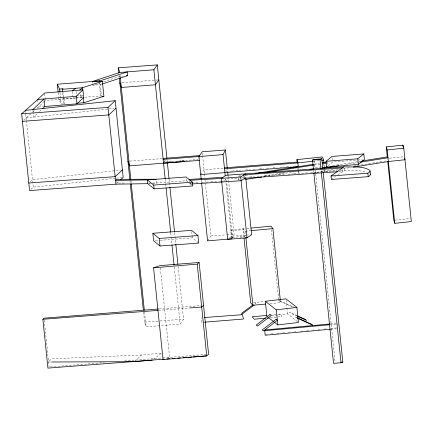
<?xml version="1.0" encoding="UTF-8"?>
<svg xmlns="http://www.w3.org/2000/svg" width="433" height="433" viewBox="0 0 433 433"><rect width="100%" height="100%" fill="white"/><g stroke="black" fill="none" stroke-linecap="round" stroke-linejoin="round"><path stroke-width="0.32" stroke-dasharray="2.17 1.62" d="M255.692 303.95L255.714 302.791L254.106 303.993M201.507 322.401L201.81 317.741M225.782 170.835L226.372 169.682M231.742 238.832L234.112 234.221L228.646 181.34M200.744 174.591L204.04 169.704L223.282 168.253M207.591 240.862L210.893 235.974L205.15 180.409M167.625 161.866L164.253 162.131L165.422 160.448M143.54 312.085L144.584 322.141L146.051 326.796L180.166 324.073L183.56 319.191L178.087 266.225M231.541 237.879L230.827 230.978L231.715 229.847L246.388 228.483M231.606 238.507L232.494 237.376L226.389 179.013L222.795 181.459M82.584 95.753L80.635 97.625L80.246 93.864M37.059 113.868L33.698 117.089L33.244 112.699M39.457 111.568L41.855 109.268M37.011 108.331L43.414 102.399M43.906 101.939L45.378 100.553L75.634 98.042M23.815 120.049L30.575 113.987M30.191 181.763L32.497 179.619L120.379 170.137M30.965 189.286L33.276 187.148L115.79 178.244M116.899 183.267L118.826 181.476M134.766 361.257L141.515 354.99L161.65 353.074M32.556 112.25L34.537 110.507M328.084 165.687L332.62 162.029L357.106 160.086M153.401 359.287L161.136 353.463M73.134 98.248L74.103 97.544M63.824 104.283L64.566 103.752L63.418 92.667M331.386 179.468L335.699 176.399M337.859 174.862L344.332 170.256L358.567 170.651L366.989 171.982M229.214 238.237L232.294 236.137L245.63 235.146M166.613 358.362L169.584 357.349L160.313 267.616M100.413 82.746L92.765 85.263L100.218 84.684L101.49 84.267M103.595 81.696L120.157 76.246L123.275 75.997M332.728 165.66L361.209 161.087M345.621 164.54L360.18 162.213M333.118 169.422L324.506 170.802L324.826 171.684L324.631 169.806M353.647 166.126L386.101 160.919M325.486 171.582L338.065 169.574M343.358 168.724L349.317 167.771M240.591 175.782L237.934 176.199L239.833 176.058M314.255 164.156L319.559 163.317M238.128 178.082L238.323 179.96L239.649 179.755M264.206 175.879L284.779 172.632M315.305 167.815L321.941 166.765M245.527 175.63L247.53 175.322M314.185 165L320.182 164.069M268.579 175.885L269.916 175.679M270.582 175.576L293.244 172.069M271.545 315.809L287.517 313.893L298.456 322.444M230.827 230.978L243.692 229.501L244.466 237.03L239.325 237.62M58.644 97.279L58.845 99.233L61.183 104.12L64.566 103.752M26.121 117.906L113.998 108.423M116.461 178.174L122.496 177.519M313.108 161.255L319.029 160.621M389.44 158.261L403.464 156.762M314.277 172.545L316.247 172.334M316.907 172.264L324.799 171.419L324.22 169.806M395.161 220.132L410.522 218.486M243.882 236.797L243.054 228.792L245.235 231.227L250.507 230.724M270.019 303.636L280.562 302.635L280.357 300.632M270.143 317.703L282.002 316.577L280.167 314.19L271.496 314.991M232.494 237.376L243.833 236.321L244.466 237.03M247.059 228.424L249.727 228.18M253.375 302.591L264.715 301.541M330.309 323.949L336.354 323.397M329.854 324.723L337.242 324.046M265.629 334.455L266.972 334.33M271.004 333.962L273.017 333.773M277.044 333.405L279.063 333.221M283.09 332.847L284.432 332.728M288.465 332.355L289.807 332.23M294.51 331.802L295.853 331.678M300.556 331.245L302.57 331.061M306.596 330.688L308.615 330.503M312.642 330.135L313.985 330.011M318.017 329.637L320.03 329.453M324.063 329.085L326.076 328.901M330.78 328.468L336.82 327.911M330.996 329.177L336.365 328.685M164.74 162.332L166.088 162.213M170.131 161.85L173.498 161.547M176.188 161.309L179.554 161.006M182.25 160.762L184.94 160.524M76.257 97.988L82.351 97.485M38.499 107.021L42.862 106.659M159.133 308.945L200.869 305.59M202.844 322.298L204.841 322.136M50.428 366.94L104.277 362.61M124.471 360.987L162.164 357.956M162.835 357.902L205.919 354.438M58.845 99.233L75.461 97.939M76.127 97.89L82.108 97.425M84.765 97.214L101.376 95.92L99.893 81.577M357.766 160.037L362.399 159.669M225.918 171.544L231.476 171.1M232.148 171.046L238.204 170.564M238.875 170.51L242.918 170.191M245.608 169.974L250.317 169.601M252.877 169.406L256.374 169.124M259.616 168.87L263.778 168.534M266.36 168.334L270.403 168.015M273.099 167.798L277.239 167.468M279.837 167.262L283.88 166.943M286.581 166.727L290.7 166.402M293.39 166.185L297.433 165.866M168.296 161.812L174.369 161.341M175.04 161.287L181.108 160.816M181.784 160.767L188.528 160.242M189.199 160.188L197.968 159.506M158.619 310.347L190.244 307.912M121.868 82.676L155.469 80.137M156.14 80.083L158.159 79.932M76.533 95.785L83.071 95.287M129.97 161.076L162.229 158.635M149.06 183.565L151.729 183.365M152.4 183.316L186.461 180.75L187.927 181.952M210.893 235.974L226.15 234.821M226.811 234.773L234.112 234.221M155.631 240.645L159.636 240.342M160.307 240.293L192.366 237.879L198.72 243.075M144.584 322.141L159.366 321.021M160.037 320.972L183.56 319.191M227.054 178.964L239.059 178.071M241.728 177.871L243.73 177.719M238.323 179.96L239.59 179.868M244.65 179.489L245.917 179.397M246.296 235.097L250.301 234.8M249.727 176.989L254.42 176.659M257.105 176.464L261.131 176.177M265.158 175.89L269.856 175.56M272.541 175.365L277.905 174.986M278.576 174.937L285.287 174.461M287.972 174.272L293.341 173.887M294.012 173.839L300.719 173.362M301.39 173.314L308.101 172.837M310.786 172.648L316.155 172.264M316.826 172.215L322.861 171.787M325.546 171.592L331.586 171.165M332.257 171.116L336.955 170.786M340.306 170.542L344.332 170.256L344.035 167.371M338.768 171.641L342.79 171.354L342.611 169.622M189.47 183.213L191.462 183.083M192.128 183.04L199.445 182.574M202.103 182.407L208.089 182.028M210.752 181.86L216.738 181.476M219.401 181.308L220.727 181.221M221.393 181.183L223.39 181.054L223.195 179.175M191.835 183.976L190.504 184.057L190.374 182.802M141.515 354.99L51.651 358.768L48.171 362.004L50.861 361.993M124.46 183.078L117.083 183.094L116.758 179.96M148.589 183.018L149.932 183.013M152.611 183.007L156.638 182.997L156.378 180.491M279.328 300.524L294.359 307.354M292.643 306.997L280.016 301.26L278.728 300.248L280.562 302.635M297.303 315.744L289.488 312.193L290.776 313.2L297.39 316.209M296.811 317.524L295.609 316.978L296.47 317.649M189.881 183.549L192.815 185.952M298.088 170.927L298.976 173.622M332.235 158.305L332.43 160.167M327.527 162.061L327.916 165.823M324.111 164.778L324.247 166.11M323.224 164.21L323.364 165.541M322.991 170.223L323.126 171.565M337.767 323.916L337.897 325.21M321.172 170.829L321.313 172.172M314.309 160.805L315.002 167.517M315.278 170.201L335.11 362.112M313.633 170.748L313.773 172.09M298.532 168.188L298.673 169.514M298.738 170.18L299.084 173.498M297.812 168.269L297.953 169.601M286.099 300.15L286.841 307.349M286.911 308.004L287.517 313.893M271.421 229.544L278.587 298.916M245.343 173.812L245.7 177.276M245.235 231.227L245.717 235.893M227.265 167.95L227.606 171.3M228.094 175.982L228.575 180.669M225.588 179.257L225.723 180.593M225.999 183.273L231.671 238.161M202.325 153.082L202.53 155.074M202.601 155.739L204.387 173.048M204.457 173.72L204.874 177.736M199.797 157.466L199.992 159.349M201.296 179.944L201.572 182.623M189.08 179.446L189.34 181.957M186.266 178.872L186.461 180.75M191.716 231.606L192.041 234.74M192.106 235.368L192.366 237.879M167.138 160.291L167.279 161.628M169.081 179.062L169.839 186.439M174.623 232.7L175.733 243.427M164.058 160.248L164.253 162.131M165.2 179.251L165.617 183.273M165.687 183.944L166.034 187.294M170.743 232.889L171.089 236.239M171.159 236.911L171.923 244.288M174.277 267.085L180.166 324.073M120.028 74.996L120.244 77.052M130.945 180.631L131.156 182.639M144.525 312.041L146.051 326.796M119.107 75.656L119.313 77.615M129.96 180.669L130.171 182.683M99.114 82.248L100.597 96.597M92.44 82.129L92.57 83.38M76.078 91.395L76.338 93.901M72.419 91.352L73.004 96.997M62.612 92.543L63.018 96.456M63.088 97.106L63.759 103.628M59.971 92.381L61.183 104.12M58.174 92.711L58.579 96.624M44.664 93.652L45.378 100.553M37.785 100.126L38.044 102.632M32.984 110.188L33.179 112.071M25.341 110.383L26.326 119.919M26.397 120.591L33.276 187.148M44.236 320.209L49.081 367.049"/><path stroke-width="0.65" d="M370.112 171.132L369.268 172.312L367.871 173.2L331.023 175.998L331.386 179.468L368.229 176.669L369.63 175.776L370.469 174.602L370.009 170.521C362.681 165.471 352.489 167.436 343.975 166.792L225.999 175.251L221.377 178.396L190.114 180.296M225.241 175.906L223.038 154.613L225.409 150.002L202.189 151.75L198.888 156.638L201.226 179.278M330.325 329.242L265.175 335.229L264.709 330.709L265.164 329.941L329.637 324.014M165.13 178.58L153.883 69.767L157.282 64.885L118.301 67.829L118.842 73.047M158.83 79.883L155.436 84.765L121.321 87.482L119.849 82.833M79.861 90.102L82.297 87.764L102.356 81.285L103.904 96.283L83.845 102.762L77.171 103.265M156.248 179.235L116.694 179.332L115.546 180.399L147.334 179.906L186.071 176.989L192.431 182.19L192.815 185.952L154.088 188.869L147.723 183.668L115.936 184.16L29.585 190.574L21.65 113.809L37.72 99.498L76.186 96.305L82.919 89.847L83.693 97.371L76.96 103.833L43.803 106.583M32.919 109.565L43.96 98.978L44.734 106.507L42.337 108.807M37.72 99.498L44.599 93.025L82.919 89.847M21.65 113.809L108.001 107.395L115.232 100.683L123.167 177.449L120.758 179.684M116.012 108.207L108.78 114.924L22.429 121.332M122.387 169.92L115.156 176.637L28.805 183.045M163.669 359.195L47.928 368.115L42.883 319.267L44.031 318.201L158.462 309M153.569 267.821L197.248 264.13L199.126 262.474L208.609 354.221L206.73 355.877L163.052 359.569L153.569 267.821L160.107 265.608L199.126 262.474M203.559 305.373L201.681 307.029L190.244 307.912M326.574 166.905L325.995 161.32L332.041 156.443L363.807 153.921L364.386 159.506L358.345 164.383L322.574 167.522M325.995 161.32L357.772 158.797L363.807 153.921M253.034 304.789L241.766 313.173L241.744 314.326L254.084 305.146M72.354 90.724L75.753 88.256M62.547 91.888L62.276 89.285L63.012 88.754L59.63 89.122L57.297 84.235L99.828 80.922L127.248 71.889L127.632 75.651L102.128 84.056M331.023 175.998L343.975 166.792M245.722 177.514L251.633 234.697L247.01 237.847L227.671 239.287L221.377 178.396L240.721 176.956L245.343 173.812M244.705 178.272L241.111 180.718L192.496 183.938M163.052 359.569L164.237 359.163M313.492 169.411L312.523 160.015L314.169 159.463L321.811 158.814L322.85 168.881M312.523 160.015L319.998 159.42L321.811 158.814M313.838 172.762L333.534 363.336L341.009 362.74L342.822 362.134L323.197 172.237M153.883 69.767L119.768 72.484L92.375 81.501L99.828 80.922L99.049 81.593L102.356 81.285M326.103 166.721L327.429 166.51M361.869 160.984L387.703 156.838L387.984 157.769L360.18 162.213M339.001 165.595L324.436 167.923L324.117 167.041M353.29 167.138L388.374 161.531L404.963 159.755L404.633 158.532M255.854 173.373L257.18 173.162M258.506 172.951L313.589 164.259M322.217 162.9L326.201 162.267M265.526 172.534L313.519 165.103M322.184 163.761L326.184 163.144M245.917 179.397L261.916 176.918M263.913 176.61L265.25 176.404M309.909 169.487L313.909 168.865M266.885 316.366L265.326 301.314L285.964 298.84L296.903 307.392L298.456 322.444L277.818 324.918L268.444 317.589M265.326 301.314L276.265 309.866L296.903 307.392M25.341 110.383L115.232 100.683M387.308 157.19L386.241 146.922L402.939 145.136L403.772 148.2L411.35 221.555L394.761 223.331L393.824 220.273L387.714 161.163M297.195 162.294L296.924 159.636L322.471 156.908L323.63 160.134L323.906 162.786M386.241 146.922L387.183 149.975L403.772 148.2M298.397 166.857L297.65 162.056L224.18 167.89L224.483 168.821L297.985 162.873L313.108 161.255M321.659 160.345L323.63 160.134M101.917 96.472L103.904 96.283M251.167 230.659L272.909 228.592L280.286 299.966M244.017 238.134L250.707 302.835L252.888 305.265L265.407 304.074M265.526 318.141L254.328 319.208L252.147 316.777L266.825 315.424M267.507 317.957L268.823 317.827M251.059 228.056L271.074 226.205L272.909 228.592M264.709 330.709L329.854 324.723M152.367 360.067L134.284 361.707L51.538 361.993M340.912 362.297L342.822 362.134M223.038 154.613L163.149 159.398L163.863 158.364L199.602 155.582M200.744 174.591L298.375 166.635M231.742 238.832L207.591 240.862L201.572 182.623M126.387 75.753L127.632 75.651M184.88 161.487L129.424 165.877L127.952 161.228M204.841 322.136L243.503 319.029L242.426 314.677L204.473 317.541M163.539 163.16L199.277 160.405M42.883 319.267L157.948 310.401M167.03 358.935L169.72 358.73M172.415 358.524L175.105 358.313M177.795 358.107L180.491 357.902M183.181 357.69L186.542 357.431M187.89 357.328L191.927 357.019M193.275 356.911L206.73 355.877L197.248 264.13M62.276 89.285L82.297 87.764L82.568 90.373M147.723 183.668L147.334 179.906L153.699 185.102L192.431 182.19M152.849 233.268L191.586 230.351L197.941 235.552L198.72 243.075L159.994 245.993L153.628 240.797L152.849 233.268L159.214 238.469L197.941 235.552M342.433 167.89L243.849 174.824L244.207 178.293L337.426 171.733M189.08 179.446L223 177.292M297.904 316.02L305.119 319.3L306.407 320.306L297.39 316.209M297.411 317.795L311.24 324.084L312.529 325.091L296.897 317.984M296.924 159.636L297.985 162.873M118.301 67.829L119.768 72.484M370.372 173.985L370.469 174.602M402.939 145.136L403.139 147.058M387.183 149.975L394.761 223.331M367.871 173.2L368.229 176.669M357.772 158.797L358.345 164.383M324.317 166.77L324.452 168.101M319.998 159.42L320.967 168.816M321.383 172.843L341.009 362.74M276.265 309.866L277.818 324.918M240.721 176.956L247.01 237.847M245.857 237.23L252.888 305.265M225.409 150.002L227.265 167.95M227.677 171.966L228.023 175.316M157.282 64.885L166.932 158.278M167.349 162.299L169.011 178.391M169.909 187.11L174.553 232.028M175.798 244.098L177.876 264.211M166.099 187.965L170.672 232.218M171.988 244.959L174.066 265.072M153.699 185.102L154.088 188.869M159.214 238.469L159.994 245.993M120.309 77.702L130.809 179.289M131.291 183.982L144.319 310.033M119.378 78.265L129.824 179.327M130.306 184.025L143.334 310.071M108.001 107.395L115.936 184.16M83.309 97.544L83.845 102.762M76.186 96.305L76.96 103.833M59.63 89.122L59.9 91.731M57.297 84.235L58.109 92.061M269.992 314.472L256.195 325.107L257.483 326.114L271.28 315.478L269.992 314.472M276.113 319.256L262.317 329.892L263.605 330.899L277.401 320.268L276.113 319.256"/></g></svg>
